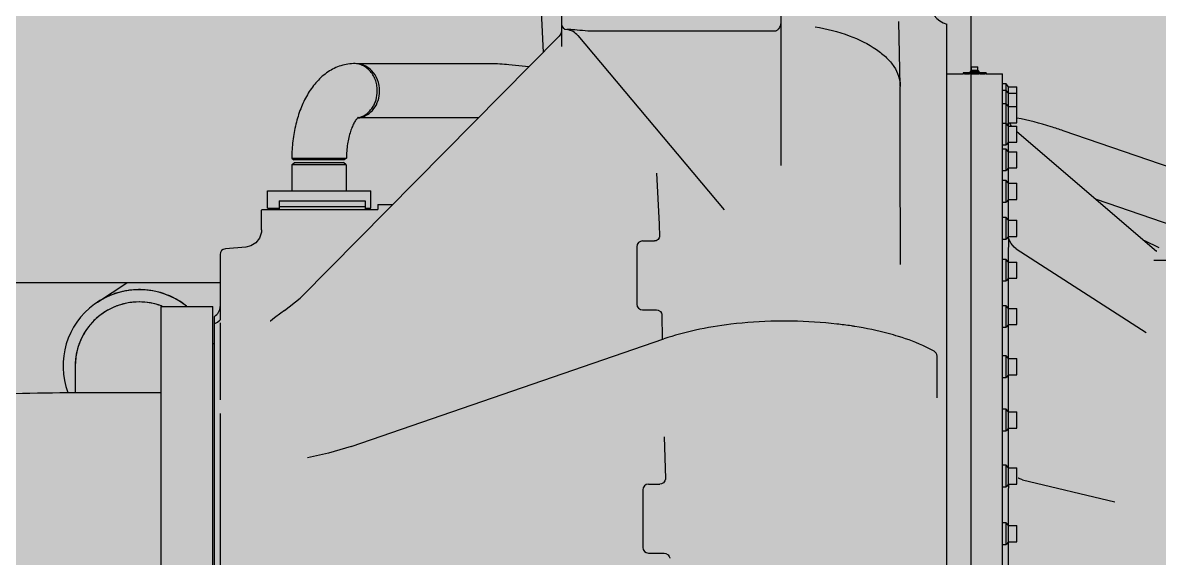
# Model space of a CAD drawing. Extents: x -18489 to 195597, y -1599 to 112111.
# Drawn here: x -14653.3 to -14527.7, y 2512.8 to 2572 of the extents above; entities that cross this region are included whole.
import ezdxf

# ---------------------------------------------------------------- set-up
doc = ezdxf.new("R2010")
doc.units = 0
doc.header["$LTSCALE"] = 100
for name, color, linetype in [('188K-SM-03-F10-MECH-EQ-Y2257103$0$0 Xref', 8, 'Continuous'), ('188K-SM-03-F10-MECH-EQ-Y2257103$0$M-EQU-FOUNDATION', 8, 'Continuous'), ('188K-SM-03-F10-MECH-EQ-Y2257103$0$Micron CUP L10 HVAC EQU$0$M-MECH-EQU', 136, 'Continuous'), ('188K-SM-03-F10-MECH-EQ-Y2257103$0$Micron CUP L10 HVAC EQU$0$M-PHASE1 AREA', 252, 'Continuous')]:
    doc.layers.add(name, color=color, linetype=linetype)

# ---------------------------------------------------------------- blocks, each defined once
blk = doc.blocks.new('188K-SM-03-F10-MECH-EQ-Y2257103$0$Micron CUP L10 HVAC EQU$0$A$C0c53ceb0')
at = {"layer": '188K-SM-03-F10-MECH-EQ-Y2257103$0$Micron CUP L10 HVAC EQU$0$M-PHASE1 AREA'}
for p, q in [((15946.39442, 14421.94945), (15946.39442, 17666.53668)), ((15457.74404, 16817.48497), (15473.70367, 16512.95691)), ((15493.72696, 16620.54796), (15493.72696, 16519.46347)), ((15736.0417, 16620.54796), (15736.0417, 16388.14428)), ((15867.92426, 16476.16707), (15866.37644, 16547.03773)), ((15493.10008, 16533.53366), (15491.30026, 16530.75885)), ((15493.72696, 16536.66586), (15493.10008, 16533.53366)), ((15502.99204, 16538.08483), (15500.07028, 16538.08483)), ((15729.69755, 16536.39713), (15528.88477, 16536.39732)), ((15919.49876, 15223.37491), (15919.49876, 16544.13405)), ((15206.23887, 16242.37058), (15491.29901, 16530.7576)), ((15512.00143, 16531.42551), (15673.56962, 16338.87605)), ((15264.68892, 16500.55629), (15263.96583, 16500.54439)), ((15415.63561, 16500.40952), (15267.28397, 16500.40952)), ((15457.91251, 16496.98145), (15435.74743, 16499.26793)), ((15946.67353, 16493.1234), (15946.67353, 16496.92939)), ((15946.67353, 16496.92939), (15953.7273, 16496.92939)), ((15953.7273, 16493.1234), (15953.7273, 16496.92939)), ((15919.49876, 16489.24129), (15935.99138, 16489.24129)), ((15935.992, 16489.24123), (15937.48938, 16489.20843)), ((15937.89948, 16489.19953), (15937.34581, 16489.21101)), ((15937.51378, 16490.33234), (15937.51378, 16489.20792)), ((15962.88705, 16490.33234), (15937.51378, 16490.33234)), ((15938.78744, 16489.18216), (15937.89948, 16489.19953)), ((15945.36953, 16489.09389), (15944.27409, 16489.10362)), ((15945.44293, 16491.80399), (15946.67353, 16493.1234)), ((15945.44293, 16490.33234), (15945.44293, 16491.80399)), ((15954.9579, 16491.80399), (15945.44293, 16491.80399)), ((15946.67353, 16493.1234), (15953.7273, 16493.1234)), ((15947.46889, 16489.08085), (15946.9806, 16489.08324)), ((15953.41987, 16489.08324), (15952.93169, 16489.08085)), ((15954.9579, 16491.80399), (15953.7273, 16493.1234)), ((15954.9579, 16490.33234), (15954.9579, 16491.80399)), ((15956.12386, 16489.10359), (15955.01899, 16489.09379)), ((15962.50544, 16489.19962), (15961.63247, 16489.18252)), ((15963.05665, 16489.21104), (15962.50544, 16489.19962)), ((15962.88705, 16490.33234), (15962.88705, 16489.20792)), ((15962.91145, 16489.20843), (15964.40882, 16489.24123)), ((15964.40945, 16489.24129), (15980.90207, 16489.24129)), ((15980.90207, 15277.66761), (15980.90207, 16489.24129)), ((15867.88812, 16392.51965), (15867.92824, 16475.42051)), ((15867.92426, 16476.16707), (15867.92824, 16475.42051)), ((15985.11403, 16478.02467), (15980.90207, 16478.02467)), ((15985.11403, 16470.70256), (15980.90207, 16470.70256)), ((15985.11403, 16410.73242), (15985.11403, 16478.02467)), ((15987.62599, 16475.06868), (15985.11403, 16478.02467)), ((15987.62599, 16467.74657), (15985.11403, 16470.70256)), ((15987.62599, 16435.30001), (15987.62599, 16475.06868)), ((15987.62599, 16475.06868), (15996.76037, 16475.06868)), ((15996.76037, 16435.26899), (15996.76037, 16475.06868)), ((15987.62599, 16467.74657), (15996.76037, 16467.74657)), ((15985.11403, 16456.14415), (15980.90207, 16456.14415)), ((15987.62599, 16453.18816), (15985.11403, 16456.14415)), ((15987.62599, 16453.18816), (15996.76037, 16453.18816)), ((15402.05561, 16440.47266), (15268.6152, 16440.47266)), ((15985.11403, 16434.53255), (15980.90207, 16434.53255)), ((15987.62599, 16431.57656), (15985.11403, 16434.53255)), ((15987.62599, 16435.30001), (15986.04392, 16433.43828)), ((15987.24539, 16434.85213), (15987.24539, 16431.57656)), ((15987.62599, 16435.30001), (15996.76037, 16435.30001)), ((15987.62599, 16413.68841), (15987.62599, 16431.57656)), ((15987.62599, 16431.57656), (15996.76037, 16431.57656)), ((15989.60973, 16433.38251), (15988.8438, 16435.30001)), ((15988.85619, 16435.26899), (15996.76037, 16435.26899)), ((15990.92027, 16431.57656), (15989.60973, 16433.38251)), ((15996.76037, 16413.68841), (15996.76037, 16431.57656)), ((15996.76037, 16425.66405), (16151.09627, 16293.54012)), ((16230.44819, 16363.81503), (16048.01646, 16426.36305)), ((15980.90207, 16410.73242), (15985.11403, 16410.73242)), ((15987.62599, 16413.68841), (15985.11403, 16410.73242)), ((15987.24539, 16413.24053), (15987.24539, 16403.18358)), ((15987.62599, 16413.68841), (15996.76037, 16413.68841)), ((15195.92593, 16396.14419), (15198.3016, 16394.32128)), ((15195.92593, 16396.14419), (15196.02025, 16396.14346)), ((15195.92597, 16396.14419), (15210.38541, 16396.13948)), ((15253.79254, 16394.32128), (15198.30199, 16394.32128)), ((15203.16531, 16396.13991), (15233.22005, 16396.1422)), ((15210.38541, 16396.13948), (15256.19257, 16396.16263)), ((15233.22005, 16396.1422), (15249.03265, 16396.14895)), ((15249.03265, 16396.14895), (15253.92434, 16396.15424)), ((15256.1926, 16396.1626), (15253.79294, 16394.32128)), ((15253.92434, 16396.15424), (15256.10225, 16396.16083)), ((15256.10225, 16396.16083), (15256.1926, 16396.1626)), ((15985.11403, 16406.13957), (15980.90207, 16406.13957)), ((15985.11403, 16382.33944), (15985.11403, 16406.13957)), ((15987.62599, 16403.18358), (15985.11403, 16406.13957)), ((15987.62599, 16385.29542), (15987.62599, 16403.18358)), ((15987.62599, 16403.18358), (15996.76037, 16403.18358)), ((15996.76037, 16385.29542), (15996.76037, 16403.18358)), ((15195.91651, 16388.77433), (15199.01205, 16391.14962)), ((15195.91651, 16388.77433), (15195.91651, 16359.9405)), ((15256.17803, 16388.77433), (15195.91651, 16388.77433)), ((15199.01239, 16391.14962), (15253.08214, 16391.14962)), ((15256.17803, 16388.77433), (15253.08249, 16391.14962)), ((15256.17803, 16388.77433), (15256.17803, 16359.9405)), ((15868.14485, 16291.21307), (15867.88812, 16392.51965)), ((15980.90207, 16382.33944), (15985.11403, 16382.33944)), ((15987.62599, 16385.29542), (15985.11403, 16382.33944)), ((15987.24539, 16384.84755), (15987.24539, 16368.36632)), ((15987.62599, 16385.29542), (15996.76037, 16385.29542)), ((15598.62611, 16379.68827), (15598.63768, 16379.49973)), ((15598.63743, 16379.50374), (15601.59788, 16323.02772)), ((15985.11403, 16371.32231), (15980.90207, 16371.32231)), ((15985.11403, 16347.52218), (15985.11403, 16371.32231)), ((15987.62599, 16368.36632), (15985.11403, 16371.32231)), ((15168.95741, 16340.91054), (15168.95741, 16359.9405)), ((15168.95758, 16359.9405), (15283.13696, 16359.9405)), ((15283.13713, 16340.91054), (15283.13713, 16359.9405)), ((15987.62599, 16350.47817), (15987.62599, 16368.36632)), ((15987.62599, 16368.36632), (15996.76037, 16368.36632)), ((15996.76037, 16350.47817), (15996.76037, 16368.36632)), ((15181.84703, 16348.9271), (15181.84703, 16339.41212)), ((15181.84703, 16348.9271), (15276.99679, 16348.9271)), ((15276.99679, 16348.9271), (15276.99679, 16339.41212)), ((15291.07896, 16344.74051), (15291.07896, 16339.41212)), ((15291.07896, 16344.74051), (15307.42784, 16344.74051)), ((15980.90207, 16347.52218), (15985.11403, 16347.52218)), ((15987.62599, 16350.47817), (15985.11403, 16347.52218)), ((15987.24539, 16350.03029), (15987.24539, 16327.5627)), ((15987.62599, 16350.47817), (15996.76037, 16350.47817)), ((16203.81894, 16309.58323), (16084.61552, 16350.45298)), ((15162.61409, 16338.39719), (15162.69581, 16339.41212)), ((15162.61409, 16316.73887), (15162.61409, 16338.39719)), ((15162.69581, 16339.41212), (15291.07896, 16339.41212)), ((15168.95758, 16340.91054), (15181.84703, 16340.91054)), ((15181.84703, 16342.58378), (15276.99679, 16342.58378)), ((15276.99679, 16340.91054), (15283.13696, 16340.91054)), ((15601.59788, 16323.02772), (15602.1667, 16309.12934)), ((15985.11403, 16330.51868), (15980.90207, 16330.51868)), ((15985.11403, 16306.71856), (15985.11403, 16330.51868)), ((15987.62599, 16327.5627), (15985.11403, 16330.51868)), ((15987.62599, 16309.67454), (15987.62599, 16327.5627)), ((15987.62599, 16327.5627), (15996.76037, 16327.5627)), ((15996.76037, 16309.67454), (15996.76037, 16327.5627)), ((15160.41265, 16307.85333), (15156.3194, 16302.59823)), ((15162.44403, 16314.19718), (15160.41265, 16307.85333)), ((15162.61454, 16316.73887), (15162.44403, 16314.19718)), ((15600.60264, 16306.29275), (15598.26399, 16304.91726)), ((15601.88024, 16308.13102), (15600.60264, 16306.29275)), ((15602.17123, 16309.14515), (15601.88024, 16308.13102)), ((15602.17425, 16309.0719), (15602.17123, 16309.14515)), ((15602.17815, 16308.8507), (15602.17889, 16308.83127)), ((15980.90207, 16306.71856), (15985.11403, 16306.71856)), ((15987.62599, 16309.67454), (15985.11403, 16306.71856)), ((15987.28692, 16309.32471), (15987.38958, 16305.15666)), ((15988.01964, 16306.70339), (15987.59215, 16309.66967)), ((15987.62599, 16309.67454), (15996.76037, 16309.67454)), ((15990.28432, 16301.76029), (15988.01964, 16306.70339)), ((15145.09401, 16297.76925), (15122.61824, 16295.98102)), ((15150.66585, 16299.07577), (15145.09402, 16297.76919)), ((15156.3194, 16302.59823), (15150.66585, 16299.07577)), ((15577.03045, 16298.30742), (15577.03045, 16234.87425)), ((15583.37377, 16304.65074), (15596.49978, 16304.65074)), ((15598.26399, 16304.91726), (15596.50056, 16304.64943)), ((15987.38958, 16300.83119), (15987.24539, 16294.37089)), ((15987.24539, 16294.3877), (15987.24539, 16281.2859)), ((15993.85795, 16297.65629), (15990.28432, 16301.76029)), ((15995.94898, 16296.09215), (15993.85795, 16297.65629)), ((15995.94946, 16296.09184), (16139.4396, 16203.39635)), ((16154.02205, 16296.89082), (16138.12566, 16304.644)), ((16151.28853, 16293.37981), (16151.09618, 16293.5402)), ((16151.44797, 16293.25476), (16151.28853, 16293.37981)), ((16151.41411, 16293.27894), (16151.4111, 16293.28106)), ((16151.42558, 16293.27081), (16151.44797, 16293.25476)), ((15116.77802, 16289.65258), (15116.77802, 16217.7426)), ((15868.12983, 16278.66907), (15868.14485, 16291.21307)), ((15985.11403, 16284.24189), (15980.90207, 16284.24189)), ((15985.11403, 16260.44176), (15985.11403, 16284.24189)), ((15987.62599, 16281.2859), (15985.11403, 16284.24189)), ((15987.62599, 16263.39775), (15987.62599, 16281.2859)), ((15987.62599, 16281.2859), (15996.76037, 16281.2859)), ((15996.76037, 16263.39775), (15996.76037, 16281.2859)), ((16207.99285, 16283.08346), (16148.17889, 16283.08346)), ((15116.77802, 16258.21766), (13821.13326, 16258.21766)), ((14981.39395, 16237.07827), (15013.67009, 16258.21766)), ((15980.90207, 16260.44176), (15985.11403, 16260.44176)), ((15987.62599, 16263.39775), (15985.11403, 16260.44176)), ((15987.24539, 16262.94987), (15987.24539, 16230.11797)), ((15987.62599, 16263.39775), (15996.76037, 16263.39775)), ((15051.75687, 16232.33492), (15108.84673, 16232.33492)), ((15051.75687, 15534.56999), (15051.75687, 16232.33485)), ((15108.84673, 15534.56999), (15108.84673, 16232.33485)), ((15187.82522, 16227.96709), (15205.33776, 16241.57093)), ((15206.23902, 16242.37072), (15205.33784, 16241.57098)), ((15985.11403, 16233.07396), (15980.90207, 16233.07396)), ((15985.11403, 16209.27383), (15985.11403, 16233.07396)), ((15987.62599, 16230.11797), (15985.11403, 16233.07396)), ((15110.42127, 15545.57249), (15110.42127, 16221.3364)), ((15176.8641, 16219.56421), (15172.32224, 16216.11726)), ((15183.79171, 16224.85386), (15176.8641, 16219.56421)), ((15187.82522, 16227.96709), (15183.79171, 16224.85386)), ((15583.37377, 16228.53093), (15598.6547, 16228.53093)), ((15598.65657, 16228.53229), (15600.51124, 16228.24298)), ((15600.51124, 16228.24298), (15603.00422, 16226.70651)), ((15603.00422, 16226.70651), (15604.25397, 16224.78315)), ((15604.25397, 16224.78315), (15604.53125, 16223.73323)), ((15604.53125, 16223.73323), (15604.54121, 16223.64996)), ((15604.54071, 16223.65455), (15605.02893, 16195.7828)), ((15987.62599, 16212.22982), (15987.62599, 16230.11797)), ((15987.62599, 16230.11797), (15996.76037, 16230.11797)), ((15996.76037, 16212.22982), (15996.76037, 16230.11797)), ((15113.40444, 16214.39421), (15110.42127, 16213.0994)), ((15113.86224, 16214.65973), (15113.40444, 16214.39421)), ((15114.42842, 16215.03985), (15113.84207, 16214.64728)), ((15116.36337, 16216.87961), (15114.42842, 16215.03985)), ((15116.77662, 16217.72537), (15116.36337, 16216.87961)), ((15116.77808, 16217.77797), (15116.77662, 16217.72537)), ((15116.77802, 16214.30796), (15116.77802, 16129.08796)), ((15172.3223, 16216.11728), (15172.0929, 16215.95372)), ((15980.90207, 16209.27383), (15985.11403, 16209.27383)), ((15987.62599, 16212.22982), (15985.11403, 16209.27383)), ((15987.24539, 16211.78194), (15987.24539, 16175.15033)), ((15987.62599, 16212.22982), (15996.76037, 16212.22982)), ((15261.49059, 16077.4099), (15606.95229, 16196.44553)), ((15110.43506, 16191.12833), (15108.84673, 16191.12833)), ((15908.56957, 16131.41745), (15908.56957, 16177.38721)), ((15985.11403, 16177.65844), (15980.90207, 16177.65844)), ((15985.11403, 16153.85831), (15985.11403, 16177.65844)), ((15987.62599, 16174.70246), (15985.11403, 16177.65844)), ((15987.62599, 16156.8143), (15987.62599, 16174.70246)), ((15987.62599, 16174.70246), (15996.76037, 16174.70246)), ((15996.76037, 16156.8143), (15996.76037, 16174.70246)), ((14956.78682, 16166.675), (14956.78682, 16137.18516)), ((15987.62599, 16156.8143), (15985.11403, 16153.85831)), ((15987.24539, 16156.36642), (15987.24539, 16116.18421)), ((15987.62599, 16156.8143), (15996.76037, 16156.8143)), ((15980.90207, 16153.85831), (15985.11403, 16153.85831)), ((14948.14745, 16137.17185), (14954.77829, 16137.18516)), ((14954.77829, 16137.18516), (15051.75687, 16137.18516)), ((15985.11403, 16118.69232), (15980.90207, 16118.69232)), ((15985.11403, 16094.89219), (15985.11403, 16118.69232)), ((15987.62599, 16115.73633), (15985.11403, 16118.69232)), ((15116.77802, 16114.2195), (15116.77802, 15940.54431)), ((15987.62599, 16097.84818), (15987.62599, 16115.73633)), ((15987.62599, 16115.73633), (15996.76037, 16115.73633)), ((15996.76037, 16097.84818), (15996.76037, 16115.73633)), ((15980.90207, 16094.89219), (15985.11403, 16094.89219)), ((15987.62599, 16097.84818), (15985.11403, 16094.89219)), ((15987.24539, 16097.4003), (15987.24539, 16054.40911)), ((15987.62599, 16097.84818), (15996.76037, 16097.84818)), ((15607.18265, 16088.13635), (15608.66361, 16042.40386)), ((15236.45826, 16070.03751), (15213.29103, 16065.02708)), ((15261.48948, 16077.40968), (15236.45826, 16070.03751)), ((15213.29063, 16065.02701), (15213.30071, 16065.02887)), ((15985.11403, 16056.91722), (15980.90207, 16056.91722)), ((15985.11403, 16033.11709), (15985.11403, 16056.91722)), ((15987.62599, 16053.96123), (15985.11403, 16056.91722)), ((15608.66376, 16042.40121), (15608.6435, 16041.65169)), ((15608.6627, 16042.42751), (15608.66282, 16042.42448)), ((15987.62599, 16036.07308), (15987.62599, 16053.96123)), ((15987.62599, 16053.96123), (15996.76037, 16053.96123)), ((15996.76037, 16036.07308), (15996.76037, 16053.96123)), ((15998.60711, 16042.50677), (15998.25476, 16042.72048)), ((15999.99134, 16041.80412), (15998.60711, 16042.50677)), ((15583.54869, 16029.60449), (15583.54869, 15966.17131)), ((15589.89201, 16035.9478), (15602.36363, 16035.9478)), ((15604.288, 16036.24799), (15602.3633, 16035.94771)), ((15606.65489, 16037.62881), (15604.288, 16036.24799)), ((15608.12781, 16039.68209), (15606.65489, 16037.62881)), ((15608.6435, 16041.65169), (15608.12781, 16039.68209)), ((15980.90207, 16033.11709), (15985.11403, 16033.11709)), ((15987.62599, 16036.07308), (15985.11403, 16033.11709)), ((15987.38958, 16035.95751), (15987.24539, 16026.78324)), ((15987.62599, 16036.07308), (15996.76037, 16036.07308)), ((16002.16842, 16041.01534), (15999.99134, 16041.80412)), ((16002.91495, 16040.81896), (16002.16842, 16041.01534)), ((16002.91048, 16040.81997), (16104.91487, 16016.37891)), ((15987.24539, 16026.80694), (15987.24539, 15990.60199)), ((15985.11403, 15993.1101), (15980.90207, 15993.1101)), ((15985.11403, 15969.30997), (15985.11403, 15993.1101)), ((15987.62599, 15990.15412), (15985.11403, 15993.1101)), ((15987.62599, 15972.26596), (15987.62599, 15990.15412)), ((15987.62599, 15990.15412), (15996.76037, 15990.15412)), ((15996.76037, 15972.26596), (15996.76037, 15990.15412)), ((15980.90207, 15969.30997), (15985.11403, 15969.30997)), ((15987.62599, 15972.26596), (15985.11403, 15969.30997)), ((15987.24539, 15971.81808), (15987.24539, 15925.56538)), ((15987.62599, 15972.26596), (15996.76037, 15972.26596)), ((15589.89201, 15959.82799), (15607.16134, 15959.82799)), ((15607.16185, 15959.82953), (15609.19995, 15959.49068)), ((15609.19995, 15959.49068), (15611.54646, 15958.05221)), ((15611.54646, 15958.05221), (15612.89848, 15956.12016)), ((15612.89848, 15956.12016), (15613.35534, 15954.56973)), ((15613.35534, 15954.56973), (15613.40258, 15954.14723))]:
    blk.add_line(p, q, dxfattribs=at)
for centre, radius, start, end in [((15925.84707, 16568.70035), 25.37327, 177.5, 255.51083689), ((15500.07028, 16544.42815), 6.34332, 180, 270), ((15729.69838, 16544.42815), 6.34332, 326.6364995, 0), ((15497.42364, 16519.19329), 19.02995, 40, 82.67919228), ((15502.94918, 16501.79654), 36.28841, 86.03236377, 89.93233468), ((15581.86382, 16641.62894), 183.27011, 326.23455387, 326.67385965), ((15950.13769, 17091.07246), 601.99731, 268.91966356, 269.13855894), ((15950.27457, 17100.82137), 611.74718, 269.13946704, 269.43799037), ((15950.16892, 17093.35184), 604.27701, 269.54493158, 269.69769213), ((15950.21788, 17095.71958), 606.64495, 269.74036575, 269.99835196), ((15950.18302, 17095.73575), 606.66113, 270.00164385, 270.25959736), ((15950.23179, 17093.36031), 604.28548, 270.30228172, 270.45390641), ((15950.13798, 17099.8812), 610.80694, 270.56150481, 270.8609735), ((15950.21784, 17093.73191), 604.65714, 270.86216298, 271.08168605), ((15264.62266, 16462.5852), 22.3157, 280.81733248, 282.53403934), ((15123.12133, 16289.65769), 6.34332, 94.549, 180), ((15583.37377, 16298.30742), 6.34332, 90, 180), ((17990.84885, 16302.99416), 2003.46041, 179.93930707, 180.0606931), ((15027.36257, 16166.71405), 84.04896, 51.45713016, 200.57758149), ((15027.56759, 16166.54629), 84.30262, 111.09416367, 118.82928079), ((15027.51201, 16166.6712), 84.16607, 107.82059027, 111.08946635), ((15027.55537, 16166.53456), 84.30942, 103.28786319, 107.82022417), ((15027.52714, 16166.64079), 84.19955, 99.42047787, 103.28578451), ((15027.54881, 16166.50394), 84.33811, 95.53346404, 99.41978337), ((15027.53661, 16166.61292), 84.22845, 91.28185913, 95.53235012), ((15027.53679, 16166.5418), 84.29956, 90.12045476, 91.28089915), ((15027.53679, 16166.49956), 84.3418, 87.99529832, 90.12039383), ((15027.53939, 16166.58367), 84.25765, 83.26302024, 87.99506436), ((15027.532, 16166.54779), 84.29415, 81.23656794, 83.26089795), ((15027.55181, 16166.6431), 84.19694, 61.63433711, 81.24000892), ((15027.36257, 16166.71405), 70.57575, 68.7628907, 180), ((15027.52501, 16166.64472), 84.19585, 118.83619751, 123.22314305), ((15027.36317, 16166.69849), 70.56315, 69.60055185, 90.00048994), ((15027.33857, 16166.63661), 70.62972, 68.8695991, 69.59933703), ((15027.59023, 16166.72344), 84.10799, 61.25099112, 61.63136309), ((15027.59864, 16166.74929), 84.08128, 54.53158801, 61.24754211), ((15027.60837, 16166.76884), 84.05972, 53.82950208, 54.52925997), ((15027.65194, 16166.82778), 83.98641, 51.33661504, 53.82976437), ((15104.09138, 16232.33692), 12.68664, 299.93000415, 0), ((15583.37377, 16234.87425), 6.34332, 180, 270), ((15749.55365, 15785.78498), 429.82883, 81.04035308, 81.38552539), ((15750.31151, 15790.60656), 424.94806, 80.85889677, 81.04004368), ((15902.22604, 16177.38704), 6.34353, 0.00150957, 61.17503896), ((15589.89201, 16029.60449), 6.34332, 90, 180), ((15589.89201, 15966.17131), 6.34332, 180, 270)]:
    blk.add_arc(centre, radius, start, end, dxfattribs=at)
for points, knots in [([(15528.88477, 16536.39732), (15524.97121, 16536.39635), (15517.14338, 16536.83193), (15509.36577, 16537.73336), (15505.46008, 16537.99797)], [0, 0, 0, 0, 0.4999315167, 1, 1, 1, 1]), ([(15733.25014, 16538.49587), (15732.55992, 16537.70364), (15731.45961, 16536.68479), (15730.05106, 16536.39702), (15729.69755, 16536.39713)], [0, 0, 0, 0, 0.7482566958, 1, 1, 1, 1]), ([(15773.89589, 16541.20287), (15786.72832, 16539.03014), (15810.33308, 16533.111), (15836.83058, 16520.47838), (15852.7348, 16507.74913), (15861.19381, 16497.83396), (15866.53091, 16487.24032), (15867.8658, 16479.76821), (15867.92426, 16476.16707)], [0, 0, 0, 0, 0.3194013858, 0.5942236481, 0.7120770994, 0.8170812019, 0.9116133441, 1, 1, 1, 1]), ([(15263.96583, 16500.54439), (15261.30762, 16500.45691), (15256.00167, 16499.86171), (15248.29578, 16497.75519), (15241.005, 16494.53686), (15234.2438, 16490.3393), (15228.06571, 16485.2963), (15220.56938, 16477.54956), (15212.61309, 16466.15126), (15205.31692, 16450.59449), (15200.05251, 16433.43519), (15196.80066, 16415.10998), (15195.99173, 16402.5131), (15195.92592, 16396.1442)], [0, 0, 0, 0, 0.0582917483, 0.1164540619, 0.1744438709, 0.2323424206, 0.2903539103, 0.348784375, 0.4681587537, 0.5929532698, 0.7239948362, 0.8604047949, 1, 1, 1, 1]), ([(15290.31457, 16467.72817), (15290.47399, 16469.80278), (15290.42481, 16473.97588), (15289.25806, 16480.07586), (15287.04561, 16485.77362), (15283.87572, 16490.82629), (15279.87597, 16495.01791), (15275.20818, 16498.16243), (15270.07319, 16500.11401), (15266.46976, 16500.55629), (15264.68892, 16500.55629)], [0, 0, 0, 0, 0.1340698185, 0.2672574981, 0.3981429229, 0.5256355646, 0.6491537939, 0.7687690772, 0.8852530029, 1, 1, 1, 1]), ([(15292.74989, 16467.41395), (15293.4413, 16475.38688), (15289.73023, 16491.74781), (15274.4194, 16500.40797), (15267.28397, 16500.4094)], [0, 0, 0, 0, 0.5286502681, 1, 1, 1, 1]), ([(15268.71249, 16440.51939), (15274.77699, 16440.9169), (15287.36345, 16447.7438), (15292.16824, 16460.70673), (15292.74989, 16467.41395)], [0, 0, 0, 0, 0.4744386119, 1, 1, 1, 1]), ([(15269.4656, 16440.80135), (15270.83672, 16441.10615), (15273.5526, 16441.9852), (15277.35533, 16444.03852), (15280.82185, 16446.77966), (15283.86154, 16450.13301), (15286.39849, 16454.01173), (15289.04001, 16459.77321), (15290.06873, 16464.52894), (15290.31457, 16467.72817)], [0, 0, 0, 0, 0.1158501219, 0.2338640861, 0.3546685669, 0.4785826559, 0.6055855843, 0.7353508664, 1, 1, 1, 1]), ([(15268.83374, 16440.70417), (15268.60187, 16440.48262), (15268.06967, 16439.91972), (15267.21544, 16438.87067), (15266.2213, 16437.45982), (15264.67462, 16434.93426), (15262.72831, 16430.97611), (15260.62724, 16425.36933), (15258.81563, 16418.85941), (15256.90821, 16409.0805), (15256.27556, 16401.38847), (15256.19262, 16396.16263)], [0, 0, 0, 0, 0.0204150922, 0.0492502283, 0.0860533451, 0.1301973803, 0.2376650337, 0.3662022205, 0.5108566074, 0.6672902799, 1, 1, 1, 1]), ([(15269.37167, 16441.16496), (15269.3136, 16441.12457), (15269.12899, 16440.97669), (15268.95339, 16440.8185), (15268.83374, 16440.70417)], [0, 0, 0, 0, 0.2994416963, 1, 1, 1, 1]), ([(16048.01646, 16426.36305), (16043.56533, 16427.88915), (16026.68496, 16433.40292), (16009.46706, 16437.94899), (15996.65068, 16440.43003)], [0, 0, 0, 0, 0.2649514613, 1, 1, 1, 1]), ([(15027.36257, 16237.26164), (15022.75027, 16237.26164), (15013.50034, 16236.35157), (15000.179, 16232.30796), (14987.89714, 16225.7427), (14977.13376, 16216.90712), (14968.30077, 16206.14174), (14961.7378, 16193.85862), (14957.69652, 16180.53684), (14956.78682, 16171.2871), (14956.78682, 16166.675)], [0, 0, 0, 0, 0.1250048469, 0.2500020188, 0.37500258, 0.5000020168, 0.6250026798, 0.7500014707, 0.8750006225, 1, 1, 1, 1]), ([(15680.87563, 16212.61189), (15667.73669, 16211.03179), (15642.77295, 16206.95086), (15618.32053, 16200.36269), (15606.95229, 16196.44553)], [0, 0, 0, 0, 0.5239416498, 1, 1, 1, 1]), ([(15748.24074, 16216.06423), (15742.5532, 16216.14795), (15720.05858, 16216.10759), (15697.56108, 16214.6185), (15680.87563, 16212.61189)], [0, 0, 0, 0, 0.252876259, 1, 1, 1, 1]), ([(15813.93561, 16210.76473), (15808.63719, 16211.56745), (15786.8463, 16214.45605), (15764.85899, 16215.81962), (15748.24074, 16216.06423)], [0, 0, 0, 0, 0.2438190511, 1, 1, 1, 1]), ([(15866.07252, 16199.11429), (15862.32994, 16200.27171), (15846.45863, 16204.82108), (15830.25147, 16208.15768), (15817.82147, 16210.15782)], [0, 0, 0, 0, 0.237315929, 1, 1, 1, 1]), ([(15905.29273, 16182.94008), (15902.43943, 16184.51577), (15889.81982, 16190.94611), (15876.48241, 16195.89497), (15866.07252, 16199.11429)], [0, 0, 0, 0, 0.2302568287, 1, 1, 1, 1]), ([(14194.25728, 15738.90054), (14194.27998, 15741.10988), (14194.32761, 15743.31912), (14194.40018, 15745.52824), (14195.05805, 15765.55535), (14200.44006, 15805.35349), (14219.97057, 15861.59428), (14249.10166, 15911.9367), (14285.34623, 15955.01975), (14326.32888, 15990.78427), (14370.40834, 16020.14166), (14416.89424, 16044.39298), (14465.78059, 16064.70314), (14517.31456, 16081.91635), (14571.70513, 16096.54278), (14628.99527, 16108.84623), (14710.32792, 16122.52288), (14817.01443, 16133.83241), (14903.89565, 16137.01027), (14948.14745, 16137.17185)], [-0.0070909638, -0.0070909638, -0.0070909638, -0.0070909638, 0, 0, 0, 0.0642840524, 0.1278026748, 0.1898343356, 0.2498173978, 0.3076101476, 0.3637527791, 0.419333876, 0.4755606662, 0.5334097991, 0.5935183628, 0.6561610746, 0.7213216583, 0.8580339106, 1, 1, 1, 1])]:
    blk.add_open_spline(points, degree=3, knots=knots, dxfattribs=at)
for points in [[(15734.21989, 16539.76844), (15733.92312, 16539.32532), (15733.60047, 16538.89798), (15733.25014, 16538.49587)], [(15435.74743, 16499.26793), (15429.06814, 16499.95694), (15422.35034, 16500.40952), (15415.63561, 16500.40952)]]:
    blk.add_open_spline(points, degree=3, dxfattribs=at)
blk = doc.blocks.new('188K-SM-03-F10-MECH-EQ-Y2257103$0$Micron CUP L10 HVAC EQU')
at = {"layer": '188K-SM-03-F10-MECH-EQ-Y2257103$0$Micron CUP L10 HVAC EQU$0$M-MECH-EQU'}
blk.add_blockref('188K-SM-03-F10-MECH-EQ-Y2257103$0$Micron CUP L10 HVAC EQU$0$A$C0c53ceb0', (-206166.7, 2082.2), dxfattribs=at)
blk = doc.blocks.new('188K-SM-03-F10-MECH-EQ-Y2257103')
at = {"layer": '188K-SM-03-F10-MECH-EQ-Y2257103$0$M-EQU-FOUNDATION'}
h = blk.add_hatch(dxfattribs=at)
h.set_pattern_fill('AR-CONC', color=256, scale=0.1)
h.set_pattern_definition([(50, (4473.521, 709.199), (18.218467, -1.593909), [1.905, -20.955]), (355, (4473.521, 709.2), (-3.524342, 19.105685), [1.524, -16.764058]), (100.45144, (4475.04, 709.066), (14.694125, 17.511775), [1.619001, -17.809024]), (46.1842, (4473.521, 714.28), (27.107904, -4.204233), [2.8575, -31.4325]), (96.63556, (4475.78, 713.93), (23.740413, 24.742612), [2.428502, -26.71356]), (351.18415, (4473.52, 714.28), (23.740413, 24.742612), [2.285997, -25.145973]), (21, (4476.061, 713.009), (15.161439, -10.22652), [1.905, -20.955]), (326, (4476.061, 713.01), (6.180203, 18.418797), [1.524, -16.764]), (71.45144, (4477.325, 712.157), (21.341642, 8.192277), [1.619001, -17.808994]), (37.5, (4473.5214, 709.199), (0.3088603, 8.4555039), [0, -16.5608, 0, -17.018, 0, -16.8275]), (7.5, (4473.521, 709.199), (6.6819663, 10.0180575), [0, -9.7028, 0, -16.1798, 0, -6.4135]), (327.5, (4467.857, 709.199), (13.5590595, -0.5728744), [0, -6.35, 0, -19.812, 0, -26.289]), (317.5, (4465.317, 709.199), (14.812918, 2.542649), [0, -8.255, 0, -13.1572, 0, -18.669])])
h.paths.add_polyline_path([(-14928.15, 5602.46), (-14278.15, 5602.46), (-14278.15, 1902.46), (-14928.15, 1902.46)], flags=16)
h.paths.add_polyline_path([(-14933.15, 5607.46), (-14273.15, 5607.46), (-14273.15, 1897.46), (-14933.15, 1897.46)])
h = blk.add_hatch(dxfattribs=at)
h.set_pattern_fill('AR-CONC', color=256, scale=0.3)
h.set_pattern_definition([(50, (4473.52, 709.2), (54.6554, -4.78173), [5.715, -62.865]), (355, (4473.52, 709.2), (-10.57303, 57.31705), [4.572, -50.29218]), (100.45144, (4478.076, 708.8), (44.08237, 52.53533), [4.857, -53.42707]), (46.1842, (4473.52, 724.44), (81.32371, -12.6127), [8.5725, -94.2975]), (96.63556, (4480.3, 723.39), (71.22124, 74.22784), [7.2855, -80.14068]), (351.18415, (4473.52, 724.44), (71.22124, 74.22784), [6.858, -75.43792]), (21, (4481.14, 720.63), (45.48432, -30.67956), [5.715, -62.865]), (326, (4481.14, 720.63), (18.54061, 55.25639), [4.572, -50.292]), (71.45144, (4484.93, 718.07), (64.02493, 24.57683), [4.857, -53.42698]), (37.5, (4473.521, 709.2), (0.926581, 25.366512), [0, -49.6824, 0, -51.054, 0, -50.4825]), (7.5, (4473.52, 709.2), (20.0459, 30.054172), [0, -29.1084, 0, -48.5394, 0, -19.2405]), (327.5, (4456.529, 709.2), (40.677179, -1.718623), [0, -19.05, 0, -59.436, 0, -78.867]), (317.5, (4448.91, 709.2), (44.438754, 7.62795), [0, -24.765, 0, -39.4716, 0, -56.007])])
h.paths.add_polyline_path([(-14918.15, 5592.46), (-14288.15, 5592.46), (-14288.15, 1912.46), (-14918.15, 1912.46)])
at = {"layer": '188K-SM-03-F10-MECH-EQ-Y2257103$0$0 Xref', "xscale": 0.1, "yscale": 0.1, "zscale": 0.1}
blk.add_blockref('188K-SM-03-F10-MECH-EQ-Y2257103$0$Micron CUP L10 HVAC EQU', (4473.52, 709.2), dxfattribs=at)

msp = doc.modelspace()

# ---------------------------------------------------------------- block references
msp.add_blockref('188K-SM-03-F10-MECH-EQ-Y2257103', (0, 0))

doc.saveas('drawing.dxf')
